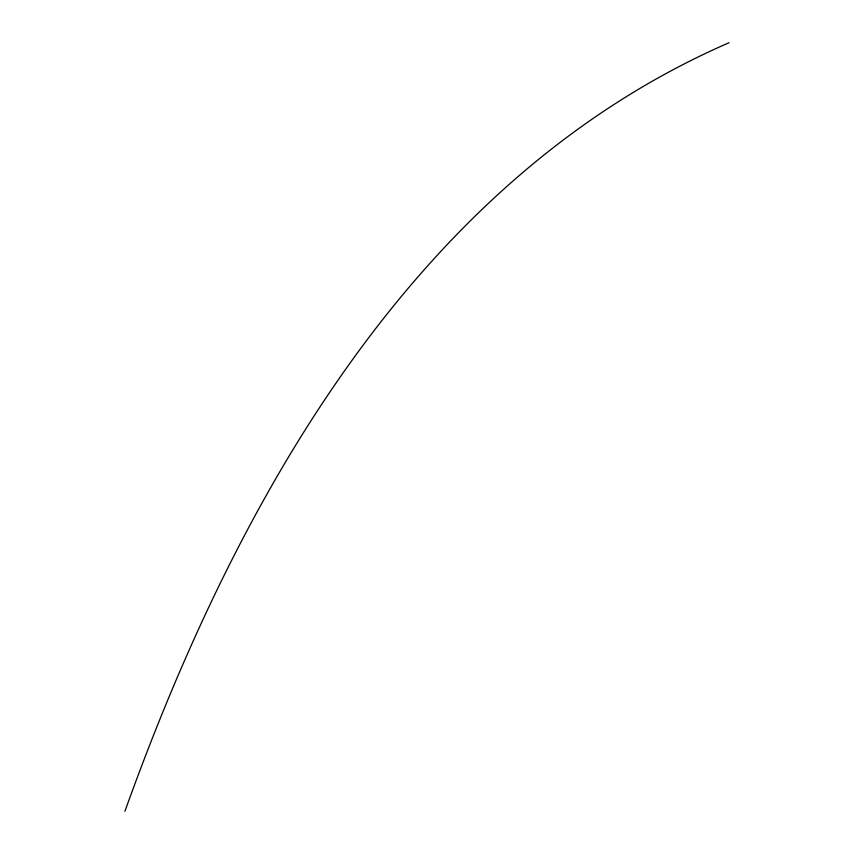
<?xml version="1.0" encoding="UTF-8"?>
<svg xmlns="http://www.w3.org/2000/svg" width="854" height="854" viewBox="0 0 854 854"><rect width="100%" height="100%" fill="white"/><g stroke="black" fill="none" stroke-linecap="round" stroke-linejoin="round"><path stroke-width="1.28" d="M124.908 811.3C235.747 502.365 414.019 179.81 729.092 42.7"/></g></svg>
